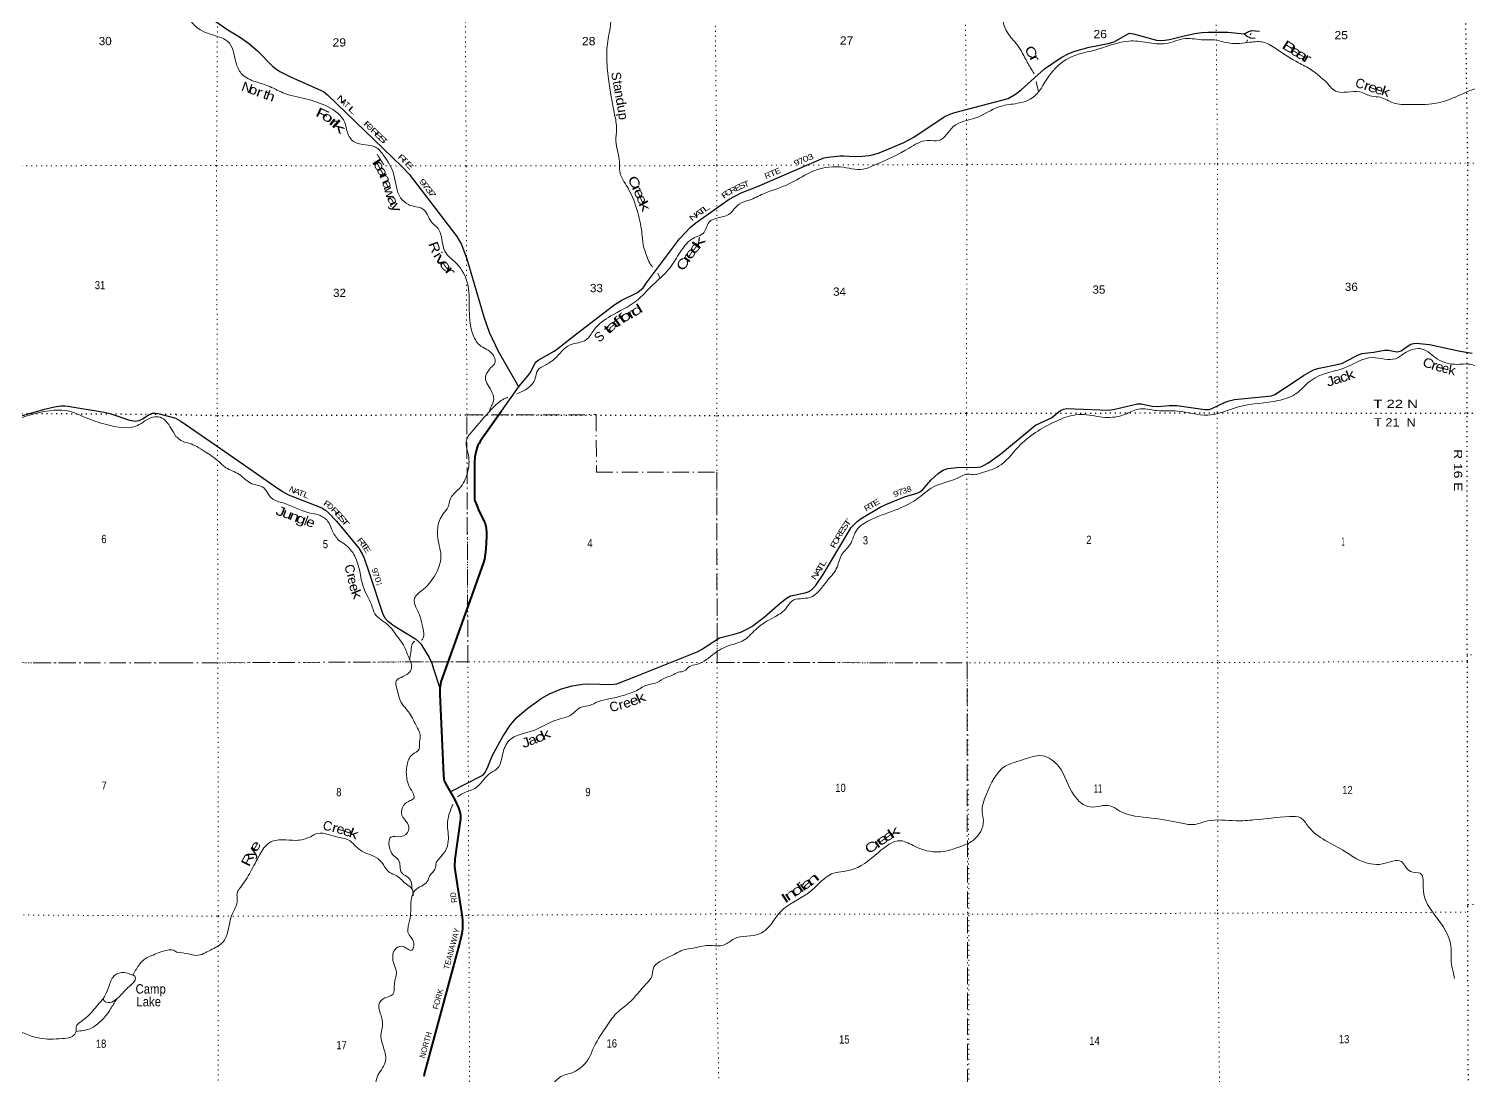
# Model space of a CAD drawing. Header units: feet. Extents: x -8 to 250644, y -192250 to 1368.
# Drawn here: x 28032 to 58582, y -70187 to -47975 of the extents above; entities that cross this region are included whole.
import ezdxf
from ezdxf.enums import TextEntityAlignment as Align

# ---------------------------------------------------------------- set-up
doc = ezdxf.new("R2010")
doc.units = ezdxf.units.FT
doc.header["$LTSCALE"] = 70
doc.linetypes.add('DOT_DASHED', pattern=[7.7, 5, -1.2, 0.3, -1.2])
doc.linetypes.add('DOTTED', pattern=[1.5, 0.3, -1.2])
for name, color, linetype, lineweight in [('26', 7, 'Continuous', 40), ('29', 7, 'Continuous', 25), ('39', 7, 'Continuous', 13), ('44', 7, 'DOT_DASHED', 13), ('6', 7, 'DOTTED', 25), ('7', 7, 'DOTTED', 13)]:
    doc.layers.add(name, color=color, linetype=linetype, lineweight=lineweight)
for name, color, linetype in [('27', 7, 'Continuous'), ('30', 7, 'Continuous'), ('41', 7, 'Continuous')]:
    doc.layers.add(name, color=color, linetype=linetype)

msp = doc.modelspace()

# ---------------------------------------------------------------- linework, layer by layer
at = {"layer": '26'}
for points in [[(38066.09, -56093.45), (37619.06, -56723.91), (37580.93, -56784.71), (37564.93, -56814.18), (37551.4, -56852.55), (37522.23, -56963.88), (37499.52, -57062.44), (37491.6, -57173.31), (37489.9, -57928.59), (37491.63, -57966.33), (37500.65, -57997.92), (37523.77, -58059.55), (37593.77, -58218.76), (37708.15, -58456.08), (37728.45, -58512.5), (37737.72, -58569.41), (37744.24, -58681.77), (37746.49, -58758.5), (37732.96, -59004.5), (37716.05, -59132.02), (37703.64, -59234.71), (37685.81, -59302.48), (37535.48, -59723.28)], [(37535.48, -59723.28), (36780.01, -61838.04), (36761.21, -61929.62), (36757.45, -61977.97), (36758.82, -62100.81), (36831.89, -63819.59), (36841.21, -63893.48), (36849.94, -63939.21), (36861.22, -63966.29), (36903.19, -64042.61), (37071.38, -64338.91), (37149.39, -64510.21), (37187.14, -64626.43), (37192.78, -64663.67), (37191.07, -64747.93), (37074.56, -65601.75), (37067.6, -65757.14), (37082.01, -65865.61), (37113.64, -66099.29), (37232.62, -66822.51), (37239.02, -66912.67), (37234.06, -67076.29), (37220.97, -67178.99), (37179.14, -67364.23), (36429.28, -70133.26), (36418, -70214.51)]]:
    msp.add_lwpolyline(points, dxfattribs=at)
at = {"layer": '29'}
for points in [[(31143.73, -47086.58), (31383.28, -47325.84), (31584.36, -47513.1), (31888.38, -47744.96), (32254.86, -47993.96), (32505.69, -48146.53), (32694.18, -48281.73), (32884.76, -48439.37), (33210.15, -48774.93), (33269.82, -48821.23), (33359, -48878.02), (33600.41, -48999.61), (34286.82, -49308.24), (34374.48, -49374.94), (35950.79, -50895.56), (36105.44, -51062.41), (37115.66, -52383.71), (37216.18, -52555.18), (37330.39, -52860.79), (37689.03, -54091.95), (37805.47, -54414.38), (37991.21, -54819.86), (38429.48, -55579.61)], [(38066.09, -56093.45), (38442.12, -55561.73), (38632.97, -55335.85), (38669.48, -55280.6), (38778.91, -55072.18), (38799.18, -55043.79), (38840.77, -55010.25), (39179.62, -54815.6), (39257.26, -54763.89), (39654.88, -54451.09), (40450.32, -53842.18), (40607.17, -53745.73), (40951.74, -53571.3), (41073.36, -53473.94), (41145, -53364.65), (41840.02, -52431.1), (42078.69, -52184), (42191.11, -52090.28), (42897.56, -51591.76), (43152.84, -51455.1), (43498.46, -51320.37), (44859.59, -50731.8), (44914.88, -50712.71), (44988.34, -50697.96), (45249.03, -50674.4), (45323.08, -50674.85), (45572.41, -50687.97), (45717.52, -50681.74), (45868.98, -50662.84), (45969.78, -50640.44), (46079.78, -50606.05), (46367.6, -50488.41), (46602.56, -50387.87), (46817.57, -50273.42), (47459.03, -49844.13), (47579.68, -49786.65), (47688.74, -49750.99), (48821.33, -49455.48), (48974.18, -49364.78), (49095.8, -49267.43), (49590.39, -48824.93), (49943.04, -48581.9), (50105.19, -48500.77), (50236.16, -48450.08), (50534.24, -48366), (50940.27, -48289.83), (51064.78, -48248.74), (51351.85, -48086.81), (51394.29, -48070.79), (51475.37, -48078.9), (51605.16, -48115.35), (51967.9, -48214.79), (52062.22, -48223.1), (52146.27, -48218.85), (52240.58, -48198.66), (52550.8, -48122.41), (52778.66, -48072.81), (52927.34, -48051.26), (53054.31, -48044.42), (53483.41, -48049.66), (53825.13, -48084.99)], [(53825.13, -48084.99), (53926.89, -48029.21), (53980.21, -48014.19), (54154.96, -48021.8)], [(53825.13, -48084.99), (53896.49, -48138.74), (53958.03, -48165.88), (54062.53, -48174.45)], [(54885.82, -55466.86), (55089.89, -55332.06), (55282.98, -55223.3), (55339.73, -55198.96), (55417.18, -55175.57), (55837.72, -55091.82), (55911.32, -55069.15), (55975.57, -55037.93), (56236.84, -54900.35), (56324.8, -54870.38), (56577.32, -54835.69), (56805.18, -54795.34), (56891.98, -54793.39), (57064.62, -54831.85), (57113.22, -54826.36), (57157.86, -54811.57), (57266.61, -54730.26), (57364.6, -54669.59), (57421.36, -54653.36), (57480.38, -54647.33), (57763.82, -54677.46), (58410, -54818.63), (58663.85, -54858.21)], [(36975.64, -64170.25), (37641.85, -63835.09), (37683.38, -63806.73), (37713.78, -63768.2), (37762.35, -63677.43), (37873.27, -63395.9), (38093.14, -62996.88), (38259.02, -62750.03), (38393.3, -62596.75), (38595.49, -62413.34), (38904.19, -62191.74), (39081.95, -62092.88), (39341.3, -61987.76), (39566.38, -61924.54), (39781.72, -61887.73), (39904.87, -61877.89), (40397.41, -61896.14), (40510.31, -61875.76), (40911.96, -61726.26), (42219.59, -61196.4), (42310.06, -61149.12), (42688.38, -60899.93), (43004.6, -60821.6), (43141.84, -60780.62), (43270.36, -60721.96), (43376.96, -60662.99), (43642.6, -60466.86), (43976.17, -60170.28), (44114.75, -60062.63), (44195.82, -60013.95), (44237.07, -60002.71), (44509.45, -59950.98), (44572.83, -59924.71), (44633.64, -59888.2), (44730.41, -59799.95), (44892.06, -59561.73), (45420.9, -58664.45), (45488.99, -58561.75), (45533.58, -58509.01), (45610.6, -58436), (45696.31, -58372.67), (46104.8, -58127.07), (46218.67, -58070.92), (46616.03, -57910.07), (46883.49, -57831.59), (46957.87, -57793.39), (47013.22, -57750.46), (47179.78, -57558.34), (47334.55, -57412.22), (47432.79, -57346.84), (47538.19, -57310.34), (47730.46, -57284.8), (48174.63, -57277.88), (48235.44, -57269.77), (48292.08, -57245.11), (48389.49, -57196.76), (48660.39, -56998.06), (49401.65, -56391.9), (49740.96, -56233.25), (49931.73, -56076.63), (49992.77, -56046.76), (50059.66, -56036.61), (50224.36, -56038.63), (50951.49, -56069.06), (51081.74, -56050.9), (51561.59, -55937.23), (51644.42, -55935.2), (51871.86, -55982.1), (51991.3, -55989.97), (52237.1, -55971.1), (52400.73, -55973.74), (52992.59, -56054.87), (53081.77, -56054.87), (53127.34, -56042.93), (53420.7, -55902.91), (53505.39, -55870.3), (53624.76, -55846.12), (54409.39, -55764.83), (54474.62, -55738.49), (54885.82, -55466.86)], [(31156.33, -56246.6), (30774.54, -56145.27), (30711.71, -56139.19), (30652.66, -56144.23), (30571.85, -56177.72), (30457.73, -56250.89), (30369.17, -56299.41), (30296.2, -56307.53), (30175.6, -56292.81), (29782.53, -56158.4), (29631.39, -56120.93), (28863.21, -55993.16), (28794.3, -55985.05), (28709.06, -55985.54), (28575.4, -56005.33), (28367.16, -56054.28), (27887.86, -56186.91)], [(31156.33, -56246.6), (31262.17, -56304.32), (32007.56, -56821.78), (32633.29, -57255.25), (33236.75, -57673.02), (33414.73, -57797.1), (33546.32, -57866.79), (34250.43, -58145.18), (34330.89, -58190.58), (34395.75, -58251.42), (34561.12, -58428.95), (35034.22, -58999.84), (35115.98, -59135.39), (35151.78, -59214.83), (35263.58, -59541.4), (35537.05, -60381.7), (35583.51, -60470.31), (35644.32, -60539.27), (35684.86, -60571.72), (35767.05, -60634.57), (36003.81, -60785.34), (36242.25, -60926.66), (36311.17, -60987.5), (36350.7, -61033.14), (36526.02, -61320.13), (36582.77, -61437.77), (36619.74, -61558.95), (36752.51, -61972.02)]]:
    msp.add_lwpolyline(points, dxfattribs=at)
at = {"layer": '39'}
for p, q in [((53896.85, -48210.92), (53873.15, -48265.8)), ((53978.45, -48072.07), (53954.94, -48102.52)), ((49409.36, -49092.96), (49461.08, -49309.72)), ((41385.5, -53162.49), (41423.51, -53262.88))]:
    msp.add_line(p, q, dxfattribs=at)
for points in [[(40572.73, -45821.2), (40507.44, -46194.3), (40447.51, -46559.3), (40509.38, -46778.43), (40522.63, -46951.56), (40389.66, -47232.46), (40329.22, -47522.93), (40379.24, -47776.39), (40335.4, -48139.26), (40297.96, -48556.47), (40335.48, -49043.66), (40465.39, -49798.12), (40507.69, -50099.97), (40493.36, -50361.92), (40562.4, -50748.19), (40592.8, -51076.3), (40713.05, -51295.03), (40940, -51813.15), (41041.9, -52295.88), (41080.1, -52585.67), (41178.69, -52877.06), (41252.05, -53007.48), (41277.04, -53030.42)], [(48305.33, -45802.83), (48501.58, -45949.98), (48586.39, -46285.78), (48641, -46621.79), (48740.12, -46991.73), (48711.98, -47592.18), (48721.88, -47866.05), (48801.67, -48054.84), (49014.84, -48321.27), (49222.61, -48682.41), (49368.8, -48929.68)], [(31138.25, -47372.61), (31315.01, -47548.67), (31477.87, -47817.46), (31700.63, -48013.33), (32082.03, -48151.7), (32253.74, -48241.17), (32427.85, -48685.12), (32542.2, -48924.03), (32800.94, -49083.39), (33103.58, -49184.04), (33426.67, -49332.89), (33906.65, -49462.53), (34374.79, -49626.49), (34737.4, -49964.41), (34793.14, -50169.48), (34939.48, -50375.95), (35179.45, -50438.75), (35389.13, -50485.65), (35555.31, -50649.68), (35781.64, -51077.16), (35921.81, -51561.64), (36087.85, -51705.52), (36192.78, -51743.07), (36394.47, -51800.1), (36579.53, -52076.8), (36717.36, -52216.85), (36828.62, -52594.76), (36918.46, -52781.47), (37029.87, -52883.43), (37306.23, -53266.26), (37380.78, -53872.04), (37451.09, -54445.62), (37595.63, -54684.33), (37878.82, -54885.82), (37930.26, -55050.64), (37834.47, -55174.17), (37725.43, -55422.67), (37796.85, -55565.19), (37883.81, -55921.12), (37842.03, -55993.92), (37811.75, -56091.79)], [(62296.89, -49205.67), (62016.19, -49146.83), (61809.5, -49184.01), (61311.22, -49026.3), (60672.76, -48978.32), (59971.64, -48892.5), (59696.7, -49017.26), (59230.91, -49199.73), (58752.13, -49247.34), (58364.64, -49399.06), (57876.55, -49559.53), (57335.19, -49581.38), (56992.76, -49549.5), (56714.14, -49428.54), (56536.84, -49405.59), (56278.56, -49314.71), (55767.12, -49296.07), (55552.34, -49090.08), (55424.79, -48982.18), (55250.75, -48846.41), (54977.97, -48695.2), (54533.24, -48420.29), (54240.28, -48261.17), (53950.4, -48261.14), (53527.8, -48282.18), (53195.18, -48211.95), (52967.7, -48211.5), (52575.21, -48183.21), (52167.02, -48288.75), (51766.3, -48268.11), (51377.56, -48234.53), (50740.67, -48403.46), (50103.75, -48597.8), (49679.58, -48981.41), (49322.41, -49449.16), (48966.88, -49564.41), (48627.13, -49631.2), (48129.48, -49866.26), (47653.64, -50050.82), (47355.67, -50342.93), (47100.03, -50344.68), (46716.65, -50508.46), (45988.33, -50865.97), (45737.3, -50954.31), (45261.9, -50907.22), (44616.51, -51024.46), (44163.22, -51269.29), (43623.13, -51478.46), (43322.07, -51611.46), (43111.27, -51695.49), (42883.28, -51916.61), (42471.72, -52080.59), (42342.47, -52317.14), (42196.03, -52392.68), (42073.69, -52459.99), (41830.13, -52759.78), (41604.9, -53091.67), (41282.91, -53404.08), (40922.92, -53753.01), (40383.57, -54070.95), (40023.25, -54371.54), (39861.59, -54578.1), (39524.11, -54683.15), (39187.94, -54981.56), (38989.56, -55115.87), (38829.3, -55231.78), (38774.19, -55417.47), (38393.52, -55726.53)], [(62074.55, -56397.23), (61791.05, -56256.06), (61504.05, -56109.16), (61058.72, -56041.72), (60715.47, -55888.98), (60340.41, -55794.88), (60018.29, -55791.05), (59625.85, -55805.83), (59300.27, -55586.5), (59045.6, -55435.17), (58923.97, -55309.11), (58695.17, -55113.28), (58350.83, -55097.52), (57933.39, -54987.59), (57603.81, -54772.32), (57252.04, -54847.25), (57039.54, -54977.63), (56554.24, -54954.78), (55954.68, -55173.09), (55578.58, -55283.22), (55204.96, -55469.64), (55084.96, -55585.28), (54898.79, -55739.64), (54549.38, -55866.93), (53734.96, -55993.39), (53477.85, -56075.73), (53055.98, -56173.46), (52415.05, -56089.08), (51976.15, -56080.01), (51581.38, -56048.49), (51294.28, -56161.25), (50869.94, -56222.58), (50436.74, -56163.11), (50187.24, -56180.94), (49809.69, -56314.47), (49034.26, -56849.55), (48616.32, -57261.33), (48363.4, -57367.81), (48188.64, -57423.39), (48108.23, -57440.06), (47973.27, -57426.89), (47742.36, -57513.08), (47232.31, -57699.88), (46877.76, -57960.15), (46340.03, -58221.67), (45771.99, -58465.28), (45621.84, -58587.17), (45459.06, -58926.68), (45283.37, -59141.4), (45170.65, -59440.29), (44973.08, -59695.45), (44609.08, -60046.42), (44229.13, -60121.55), (44089.38, -60293.72), (43848.97, -60464.57), (43484.21, -60702.75), (43228.14, -60940.18), (42766.35, -61118.6), (42415.72, -61362.72), (42207.07, -61466.88), (42054.39, -61512.25), (41944.3, -61605.66), (41817.66, -61632.72), (41687.26, -61698.07), (41556.73, -61745.3), (41368.21, -61849.32), (41090.95, -61929.78), (40972.66, -62001.1), (40651.41, -62124.16), (40345.95, -62200.79), (40104.78, -62258.85), (39942.24, -62336.51), (39761.31, -62372), (39565.05, -62522.4), (39195.58, -62659.9), (38742.06, -62870.49), (38226.13, -63081.51), (38087.24, -63380.57), (37992.48, -63655.17), (37838.24, -63769.03), (37694.22, -63904.97), (37556.38, -64061.02), (37303.54, -64179.59), (37133.08, -64275.43), (37132.37, -64275.96)], [(38198.11, -55797), (38112.7, -55832.93), (37906.45, -55995.49), (37480.9, -56471.77), (37313.65, -56744.85), (37361.87, -57028.53), (37342.23, -57399.29), (37167.37, -57736.88), (36971.62, -57963.82), (36934.45, -58123.2), (36826.76, -58273), (36709.99, -58567.89), (36711.5, -58791.46), (36778.68, -59199.89), (36696.07, -59486.49), (36400.78, -59877.27), (36218.86, -60063.84), (36303.49, -60373.45), (36400.4, -60713.2), (36403.68, -60900.5), (36365.12, -60957.66)], [(18999.1, -61168.68), (19266.59, -60942.91), (19457.65, -60769.56), (19950.66, -60600.02), (20707.05, -60116.1), (21272.33, -59763.22), (21877.9, -59430.46), (22277.82, -58815.86), (22696.29, -58581.92), (23036.32, -58424.58), (23432.75, -58291.37), (23750.9, -58365.68), (24151.54, -58401.66), (24403, -58242.36), (24704.65, -57975.37), (25043.75, -57759.88), (25107.9, -57530.64), (25398.29, -57166.09), (25740.28, -56920.87), (26201.03, -56734.5), (26551.18, -56619.45), (26826.31, -56606.82), (27654.02, -56324.62), (28461, -56082.36), (28895.84, -56094.15), (29234.18, -56226.85), (29679.24, -56375.6), (30336.45, -56395.92), (30665.47, -56219.83), (30817.6, -56221.7), (31048.21, -56449.18), (31155.76, -56627.55)], [(31155.76, -56627.55), (31308.71, -56737.81), (31431.74, -56773.22), (31597.28, -56842.58), (31777.18, -56952.13), (32042.19, -57143.67), (32216.31, -57291.53), (32486.97, -57426.64), (32768.17, -57632.18), (32988.02, -57695.12), (33188.97, -57941.49), (33431.21, -58040.54), (33984.2, -58250.25), (34185.81, -58295.19), (34373.88, -58422.81), (34473.88, -58623.55), (34608.11, -58826.07), (34727.44, -58909.85), (34950.63, -59168.15), (35158.84, -59891.86), (35248.66, -60076.55), (35303.83, -60197.03), (35379.64, -60393.91), (35661.06, -60631.67), (35862.09, -60888.11), (35977.89, -61044.43), (36080.17, -61285.44)], [(36221.84, -60975.3), (36202.95, -60986.48), (36140.09, -61216.54), (36105.64, -61369.94)], [(36080.17, -61285.44), (36154.36, -61540.74), (36086.71, -61658.03), (35824.2, -61835.08), (35843.33, -61984), (35948.1, -62295.49), (36090.2, -62471.77), (36251.19, -62760.72), (36341.46, -63011.88), (36322.18, -63136.9), (36316.98, -63261.82), (36170.85, -63383.68), (36059.57, -63597.96), (36057.59, -63900.11), (36135.51, -64111.08), (36203.3, -64312.04), (36090.99, -64373.24), (35963.03, -64503.03), (35948.03, -64666.29), (36067.96, -64838.69), (36091.14, -64991.62), (35930.96, -65119.62), (35713.67, -65137.23), (35697.27, -65391.14), (35780.73, -65527.53), (35879.98, -65617.49), (35946.25, -65890.98), (36053.45, -65966.78), (36146.83, -66082.97), (36160.68, -66222.51)], [(36573.3, -72915.57), (36733.8, -72804.57), (36867.45, -72624.38), (37166.69, -72519.6), (37472.09, -72136.8), (37608.02, -71994.87), (37881.83, -71702.93), (37967.67, -71595.58), (38083.59, -71471.92), (38169.23, -71336.37), (38451.37, -71084.66), (38786.82, -70679.5), (39131.19, -70403.19), (39293.12, -70236.91), (39578.23, -70126.18), (39940.29, -69787.3), (40005.67, -69631.76), (40264.4, -69192.88), (40507.81, -68870.94), (40768.02, -68651.61), (41141.69, -68242.15), (41255.42, -68092.32), (41280.52, -67933.02), (41651.1, -67662.57), (41948.07, -67521.54), (42131.05, -67490.07), (42452.75, -67433.47), (42792.86, -67419.05), (42999.35, -67292.74), (43542.15, -67186.28), (43726.44, -67052.07), (43975.86, -66726.06), (44647.12, -66266.22), (45071.51, -65914.83), (45463.5, -65833.58), (46062.88, -65460.85), (46534.25, -65209.85), (46843.06, -65330.6), (47095.3, -65421.52), (47339.06, -65448.04), (47751.09, -65352.55), (48080.17, -65197.2), (48292.75, -64780.8), (48267.44, -64609.76), (48355.42, -64224.43), (48756.02, -63629.48), (49103.4, -63500.19), (49543.62, -63406.52), (49891.4, -63633.76), (50219.67, -64249.88), (50557.48, -64491.29), (50982.07, -64468.22), (51174.01, -64571.64), (51857.49, -64728.09), (52472.17, -64832.63), (52740.14, -64867.04), (53051.64, -64790.37), (53651.5, -64786.25), (54033.85, -64767.5), (54788.25, -64695.84), (55028.01, -64726.42), (55180.15, -64898.6), (55966.85, -65435.03), (56251.89, -65612.34), (56512.16, -65699.18), (56765.82, -65701.46), (57164.07, -65652.4), (57356.71, -65860.55), (57562.32, -65901.44), (57631.21, -66265.55), (57890.53, -66807.62), (58212.87, -67439.9), (58236.01, -67884.89), (58260.86, -67987.45), (58294.07, -68136.27)], [(37032.46, -64432.19), (37029.51, -64439.3), (36917.51, -64844.93), (36936.13, -65217.45), (36873.09, -65421.32), (36783.31, -65540.78), (36675.51, -65674.46)], [(21960.39, -64852.63), (21940.52, -65092.34), (22053.73, -65523.3), (22356.19, -65970.24), (22803.39, -66235.81), (23069.56, -66644.51), (23183.07, -67343.36), (23177.32, -67607.22), (23251.9, -67691.77), (23499.57, -67743.97), (23688.96, -67888.86), (23888.56, -68166.68), (24293.29, -68257.04), (24762.37, -68286.93), (25372.49, -68433.55), (25918.24, -68618.48), (26377.56, -68924.32), (26595.19, -69117.54), (26863.02, -69203.96), (27458.94, -69239.81), (27873.67, -69273.76), (27986.45, -69318), (28268.37, -69400.39), (28485.81, -69424.41), (28741.45, -69408.12), (28924.61, -69381.81), (29023.15, -69289.09), (29035.19, -69250.81)], [(31167.25, -67576.1), (31418.48, -67612.09), (31591.82, -67643.12), (31884.97, -67532.34), (32143.56, -67371.43), (32258.69, -67130.94), (32352.78, -66755.64), (32455.81, -66511.21), (32458.4, -66299.69), (32524.16, -66200.54), (32737.33, -65870.75), (32934.14, -65504.81), (33137.76, -65251.63), (33411.11, -65189.32), (33699.06, -65201.44), (34010.56, -65124.77), (34159.04, -65053.25), (34382.64, -65075.88), (34590.38, -65134.88), (34850.6, -65213.66), (34976.22, -65333.65), (35184.49, -65471.21), (35345.96, -65534.55), (35513.9, -65660.3), (35690.53, -65882.66), (35825.85, -65948.2), (35993.86, -66086.03), (36103.15, -66171.9), (36176.16, -66251.96), (36186.72, -66324.41), (36188.2, -66376.23)], [(36675.51, -65674.46), (36650.3, -65815.64), (36546.53, -65949.29), (36488.98, -66072.56), (36232.58, -66259.63), (36138.42, -66624.86), (36131.53, -66796.12), (36086.76, -67022.03), (36079.56, -67148.98), (36205.97, -67385.79), (36162.68, -67533.13), (35948.74, -67450), (35802.28, -67523.53), (35776.06, -67813.76), (35835.8, -68014.78), (35791.07, -68246.72), (35756.36, -68472.56), (35589.78, -68546.22), (35461.96, -68696.16), (35499.5, -68889.27), (35537.46, -69144.82), (35508.27, -69294.07), (35562.72, -69605.91), (35597.03, -69915.87), (35515.53, -70069.52), (35424.03, -70231.29), (35377.06, -70431.02), (35217.39, -70633.55), (35008.81, -70747.78), (34966.02, -70969.65), (35071.66, -71111.93), (35216.77, -71137.12), (35360.12, -71200.59), (35337.33, -71402.18), (35228.28, -71648.67), (35176.33, -71705.42), (35201.82, -71902.65), (35206.96, -72067.78), (35199.47, -72150.42), (35152.41, -72336.05), (35102.48, -72394.81), (34992.45, -72496.28)], [(30237.7, -68065.63), (30366.31, -67856.07), (30440.69, -67763.36), (30668.03, -67636.31), (30973.9, -67531.36), (31100.72, -67531.28), (31167.25, -67576.1)], [(30239.09, -68065.28), (30052.44, -68009.36), (29859.24, -68061.86), (29744.72, -68269.41), (29650.35, -68489.02), (29614.22, -68581.7), (29678.7, -68636.04), (29827.64, -68617.81), (29994.57, -68474.68), (30187.61, -68279.17), (30296.15, -68124), (30283.77, -68085.9), (30237.7, -68065.63)], [(29034.92, -69251.67), (29047.14, -69138.01), (29155.74, -69037.22), (29387.01, -68827.59), (29497.58, -68692.56), (29623.9, -68554.69)], [(29033.65, -69255.7), (29341.11, -69194.2), (29542.27, -69055.08), (29735.28, -68829.36), (29857.85, -68631.88), (29914.88, -68547.81)]]:
    msp.add_spline(points, degree=3, dxfattribs=at)
at = {"layer": '44'}
for points in [[(31163.47, -61435.69), (37128.41, -61409.52), (37350.84, -61409.52), (37327.81, -56168.19), (40076.61, -56165.46), (40077.82, -57387.42), (42632.44, -57387.82), (42641.61, -61425.62), (47948.03, -61433.44), (47972.6, -87987.38), (57011.6, -87845.89), (57024.72, -91615.15)], [(0, -77205.24), (592.44, -77200.53), (569.13, -71898.92), (3194.89, -71927.24), (3226.19, -74550.71), (4526.11, -74535.2), (4494.98, -71926.24), (11156.02, -71988.32), (11130.16, -66697.67), (21665.02, -66730.74), (21658.28, -61419.61), (31163.47, -61435.69)]]:
    msp.add_lwpolyline(points, dxfattribs=at)
at = {"layer": '6'}
for points in [[(58588.83, -87908.32), (58577.23, -82620.95), (58586.52, -82506.07), (58581.69, -77327.42), (58582.83, -77198.5), (58576.25, -72058.13), (58591.05, -71864.66), (58572.4, -66726.39), (58573.44, -66581.35), (58568.6, -61400.69), (58563.63, -61261.74), (58557.13, -56133.45), (58573.56, -50823.73), (58504.99, -45776.07)], [(31156.22, -56165.02), (26957.29, -56139.79), (21679.04, -56181.69), (16388.65, -56169.22), (11082.21, -56201.07), (5771.72, -56220.83), (495.43, -56214.39), (0, -56187.16)], [(31156.22, -56165.02), (32033.66, -56180.91), (37327.81, -56168.19), (42654.47, -56184.41), (47934.35, -56136.01), (53256.75, -56125.59), (58557.14, -56135.47), (62312.58, -56170.1)]]:
    msp.add_lwpolyline(points, dxfattribs=at)
at = {"layer": '7'}
for p, q in [((35605.79, -50884.15), (35937.32, -50884.77)), ((62326.66, -61288.73), (58563.63, -61261.74)), ((58571.3, -66563.24), (62341.16, -66561.01))]:
    msp.add_line(p, q, dxfattribs=at)
for points in [[(37327.72, -87996.13), (37392.53, -82696.15), (37407.05, -77402.55), (37397.45, -72113.14), (37371.53, -66791.62), (37352.38, -61409.17), (37327.8, -56158.6), (37316.31, -50887.34), (37287.82, -45820.96)], [(42580.24, -45811.63), (42634.69, -50876.95), (42634.32, -56180.52), (42641.61, -61425.62), (42607.25, -66763.67), (42711.67, -72082.64), (42727.61, -77416.31), (42683.04, -82732.27), (42654.36, -88017.91)], [(47972.6, -87987.38), (47978.01, -82700.87), (47980.3, -77372.11), (47976.86, -72062.3), (47986.03, -66761.09), (47948.03, -61433.44), (47934.35, -56136.01), (47940.9, -50854.55), (47893.78, -45801)], [(53214.39, -45789.13), (53261.31, -50846.16), (53254.74, -56125.61), (53266.43, -61427.08), (53264.16, -66746.78), (53322.17, -72049.95), (53333.89, -77355.45), (53311.53, -82681.33), (53282.89, -87904.26)], [(32048.15, -45828.98), (32015.91, -50877.46), (32033.66, -56180.91), (32046.83, -61433.59), (32049.19, -66812.11), (32054.74, -72097.52), (32078.42, -77384.81), (32079.61, -81179.11)], [(31148.95, -50877.82), (26931.35, -50882.75), (21640.98, -50882.36), (16366.72, -50892.03), (11068.32, -50923.87), (5779.96, -50919.45), (477.52, -50863.9), (0, -50867.17)], [(31148.95, -50877.82), (32015.91, -50877.46), (35287.02, -50883.56)], [(36129.96, -50885.13), (37316.31, -50887.34), (42630.67, -50878.99), (44241.14, -50869.14)], [(44470.4, -50867.74), (47940.9, -50854.55), (53257.25, -50842.16), (58573.56, -50823.73), (62297.96, -50858.41)], [(0, -61390.95), (581.74, -61443.19), (5849.97, -61443.6), (11104.13, -61468.19), (16376.38, -61460.53), (21658.28, -61419.61), (26910.8, -61431.13), (31163.47, -61435.69)], [(58568.6, -61400.69), (53266.43, -61427.08), (47948.03, -61433.44), (42641.61, -61425.62), (37352.38, -61409.17), (32047.98, -61432.45), (31163.47, -61435.69)], [(0, -66753.13), (615.81, -66772.75), (5873.96, -66761.07), (11130.16, -66697.67), (16464.55, -66716.37), (21665.02, -66730.74), (26971.06, -66778.79), (31170.86, -66806.37)], [(31170.86, -66806.37), (32049.19, -66812.11), (37347.39, -66793.8), (42607.25, -66763.67), (47949.91, -66771.24), (53264.16, -66746.78), (58572.4, -66726.39)]]:
    msp.add_lwpolyline(points, dxfattribs=at)

# ---------------------------------------------------------------- texts
at = {"layer": '27', "width": 0.9}
msp.add_text('RD', height=120, rotation=99.342, dxfattribs=at).set_placement((37125.78, -66516.91))
at = {"layer": '27'}
for s, p in [('TEANAWAY', (36947.39, -67952.24)), ('FORK', (36717.44, -68801.35)), ('NORTH', (36437.26, -69835.98))]:
    msp.add_text(s, height=120, rotation=74.848, dxfattribs=at).set_placement(p)
at = {"layer": '30'}
for s, rotation, width, p in [('N', 316.03, 1.65, (34625.66, -49518.52)), ('L', 316.03, 2.05, (34859.2, -49745.27)), ('F', 316.03, 1.9, (35186.95, -50059.9)), ('R', 316.03, 1.65, (35337.83, -50206.99)), ('E', 316.03, 1.8, (35419.83, -50286.1)), ('S', 316.03, 1.8, (35498.07, -50361.58)), ('R', 316.03, 1.65, (35920.9, -50769.46)), ('7', 23.384, 1.35, (44446.24, -50834.27)), ('0', 23.384, 1.45, (44542.54, -50789.06)), ('3', 23.384, 1.35, (44646.24, -50748.35)), ('E', 312.827, 1.75, (36063.58, -50913.82)), ('T', 23.384, 1.35, (43843.62, -51094.85)), ('E', 23.384, 1.2, (43949.92, -51048.9)), ('9', 23.384, 1.35, (44355.14, -50868.97)), ('9', 307.4, 1.8, (36353, -51270.95)), ('7', 307.4, 1.75, (36418.74, -51356.93)), ('3', 307.4, 1.75, (36480.64, -51437.09)), ('E', 28.162, 1.3, (43107.48, -51398.4)), ('S', 25.297, 1.25, (43194.4, -51356.91)), ('T', 21.297, 1.3, (43281.61, -51325.85)), ('R', 23.384, 1.1, (43736.89, -51141)), ('7', 307.4, 1.75, (36544.62, -51517.27)), ('F', 35.209, 1.6, (42843.94, -51543.57)), ('O', 35.209, 1.3, (42918.74, -51493.77)), ('R', 30.162, 1.25, (43005.09, -51448.66)), ('N', 39.817, 1.5, (42175.58, -52009.34)), ('A', 35.209, 1.55, (42269.6, -51948.49)), ('T', 35.209, 1.7, (42349.62, -51892.75)), ('L', 35.209, 1.7, (42441.92, -51827.61)), ('N', 332.094, 1.2, (33603.13, -57814.15)), ('A', 338.427, 1.2, (33705.53, -57855.81)), ('7', 22.038, 1.3, (46556.07, -57861.27)), ('3', 16.353, 1.15, (46634.73, -57835.54)), ('8', 16.353, 1.15, (46730.79, -57804.93)), ('T', 338.427, 1.3, (33792.7, -57888.93)), ('L', 338.427, 1.3, (33897.75, -57930.47)), ('F', 327.566, 1.5, (34332.54, -58112.03)), ('T', 31.016, 1.55, (45956.77, -58133.56)), ('E', 31.016, 1.35, (46051.88, -58078.04)), ('9', 22.038, 1.3, (46459.86, -57897.77)), ('R', 313.969, 1.65, (34496.77, -58257.25)), ('E', 312.969, 1.75, (34578.25, -58342.03)), ('S', 309.649, 1.65, (34638.98, -58410.9)), ('T', 309.649, 1.85, (34707.27, -58492.52)), ('R', 31.016, 1.25, (45865.37, -58189.35)), ('E', 58.486, 1.4, (45339.43, -58661.25)), ('S', 56.456, 1.45, (45396.01, -58575.33)), ('T', 53.787, 1.7, (45456.57, -58491.92)), ('R', 309.649, 1.5, (35042.76, -58900.43)), ('T', 307.649, 1.75, (35109.43, -58981.71)), ('E', 301.097, 1.35, (35160, -59061.04)), ('F', 59.486, 1.45, (45167.66, -58953.77)), ('O', 59.486, 1.2, (45216.99, -58872.55)), ('R', 59.486, 1.25, (45276.03, -58768.26)), ('9', 288.898, 1.2, (35321.29, -59493.85)), ('7', 288.027, 1.2, (35346.93, -59584.3)), ('N', 55.84, 1.35, (44768.2, -59619.36)), ('A', 55.84, 1.5, (44833.5, -59519.01)), ('T', 59.486, 1.55, (44880.99, -59442.65)), ('L', 59.486, 1.55, (44938.36, -59345.32)), ('0', 288.027, 1.3, (35386.32, -59688.49)), ('1', 288.027, 0.45, (35414.87, -59780.1))]:
    msp.add_text(s, height=120, rotation=rotation, dxfattribs=dict(at, width=width)).set_placement(p, align=Align.CENTER)
for s, rotation, p in [('A', 316.03, (34675.71, -49570.85)), ('T', 316.03, (34742.76, -49632.95)), ('O', 316.03, (35229.04, -50102.05)), ('T', 316.03, (35536.64, -50396.35)), ('T', 316.03, (35963.27, -50805.98)), ('O', 313.832, (34387.41, -58153.22))]:
    msp.add_text(s, height=120, rotation=rotation, dxfattribs=at).set_placement(p, align=Align.CENTER)
at = {"layer": '41'}
for s, rotation, width, p in [('B', 328.18, 1.65, (54731.74, -48448.36)), ('C', 299.757, 1.3, (49217.51, -48512.29)), ('r', 299.757, 1.65, (49298.21, -48643.13)), ('e', 328.376, 1.55, (54874.85, -48537.58)), ('a', 328.376, 1.65, (55002.23, -48614.42)), ('r', 331.367, 1.6, (55124.3, -48684.15)), ('N', 340.132, 1.15, (32631.59, -49313.41)), ('r', 340.714, 1.3, (56405.16, -49274.25)), ('e', 338.716, 1.25, (56524.22, -49313.84)), ('k', 341.562, 1.3, (56800.79, -49396.81)), ('o', 341.869, 1.15, (32769.14, -49364.1)), ('r', 341.338, 1.3, (32899.09, -49414.61)), ('t', 339.484, 1.1, (33024.12, -49457.88)), ('h', 340.484, 1.25, (33128.25, -49497.73)), ('n', 279.69, 1.05, (40473.52, -49376.8)), ('d', 279.85, 1.15, (40500.58, -49533.18)), ('e', 341.779, 1.15, (56662.67, -49357.8)), ('F', 334.961, 1.65, (34220.42, -49870.58)), ('o', 328.641, 1.5, (34325.5, -49931.8)), ('u', 279.85, 1.1, (40527.56, -49688.47)), ('r', 322.127, 1.95, (34451.24, -50031.71)), ('k', 317.289, 2.2, (34548.04, -50124.9)), ('T', 301.864, 1.75, (35335.27, -50849.6)), ('e', 298.147, 1.45, (35385.46, -50926.95)), ('a', 294.943, 1.45, (35451.71, -51050.88)), ('n', 294.943, 1.45, (35513.73, -51188.47)), ('a', 288.806, 1.25, (35554.78, -51314.48)), ('C', 300.313, 1.35, (40796.87, -51278.9)), ('r', 295.672, 1.5, (40854.63, -51401.08)), ('w', 285.312, 1.2, (35599.82, -51482.36)), ('a', 294.891, 1.45, (35672.02, -51660.51)), ('e', 295.672, 1.35, (40902.5, -51510.17)), ('e', 293.513, 1.3, (40956.02, -51634.23)), ('k', 297.777, 1.6, (41013.25, -51782.06)), ('y', 291.977, 1.35, (35737.42, -51800.97)), ('R', 290.323, 1.25, (36552.09, -52648.84)), ('e', 52.019, 1.75, (42240.94, -52677.97)), ('k', 52.889, 1.95, (42325.66, -52571.52)), ('i', 299.324, 1.25, (36627.4, -52819.55)), ('v', 304.746, 1.75, (36707.31, -52941.82)), ('C', 59.137, 1.35, (41996.91, -53019.19)), ('r', 56.997, 1.75, (42077.48, -52892.65)), ('e', 55.932, 1.6, (42149.09, -52794.92)), ('e', 306.329, 1.7, (36801.12, -53056.85)), ('r', 308.968, 2, (36901.55, -53174.95)), ('f', 37.423, 2, (40582.86, -54274.78)), ('f', 37.423, 2, (40679.8, -54205.43)), ('o', 33.534, 1.6, (40743.92, -54163.9)), ('r', 31.02, 1.7, (40862.72, -54104.12)), ('d', 31.02, 1.7, (40979.65, -54034.42)), ('t', 41.861, 1.85, (40383.81, -54425.76)), ('a', 39.758, 1.9, (40460.99, -54358.2)), ('C', 337.18, 1.15, (57695.46, -55162.99)), ('k', 19.54, 1.35, (56112.55, -55412.17)), ('r', 343.298, 1.25, (57835.08, -55212.49)), ('e', 343.298, 1.1, (57948.71, -55244.99)), ('k', 350.138, 1.1, (58220.76, -55318.15)), ('J', 16.505, 1.25, (55683.43, -55548.86)), ('a', 16.505, 1.2, (55823.82, -55502.59)), ('c', 16.136, 1.25, (55966.69, -55459.23)), ('J', 338.325, 1.4, (33340.05, -58309.23)), ('u', 339.012, 1.35, (33487.13, -58361.89)), ('n', 339.012, 1.35, (33635.77, -58418.91)), ('g', 339.452, 1.35, (33779.45, -58472.53)), ('e', 339.044, 1.2, (33981.08, -58540.8)), ('r', 286.557, 1.25, (34796.31, -59610.71)), ('e', 285.51, 1.1, (34847.83, -59860.63)), ('k', 291.568, 1.4, (34898.99, -60012.63)), ('r', 14.224, 1.2, (40623.07, -62417.29)), ('e', 16.703, 1.1, (40753.86, -62377.03)), ('e', 20.377, 1.2, (40908.74, -62323.71)), ('k', 23.372, 1.45, (41057.24, -62266.61)), ('k', 24.988, 1.5, (39037.48, -63041.72)), ('J', 17.566, 1.3, (38608.8, -63217.24)), ('a', 17.566, 1.25, (38748.53, -63161.92)), ('c', 24.988, 1.5, (38908.99, -63101.61)), ('r', 343.957, 1.25, (34503.97, -65027.35)), ('e', 343.957, 1.1, (34624.88, -65058.5)), ('e', 340.858, 1.2, (34765.8, -65104.54)), ('k', 339.305, 1.4, (34895.62, -65152.43)), ('e', 34.941, 1.65, (46323.89, -65182.79)), ('k', 35.055, 1.85, (46442.94, -65107.79)), ('y', 62.166, 1.5, (32846.87, -65498.75)), ('e', 59.942, 1.5, (32918.3, -65372.45)), ('C', 31.843, 1.35, (45961.94, -65427.87)), ('r', 36.174, 1.9, (46104.87, -65333.97)), ('e', 36.174, 1.7, (46204.87, -65262.53)), ('R', 62.727, 1.4, (32764.23, -65656.46)), ('n', 38.97, 1.9, (44726.47, -66103.97)), ('n', 33.252, 1.7, (44247.94, -66431.49)), ('d', 33.295, 1.8, (44389.78, -66337.52)), ('i', 35.134, 1.5, (44503.01, -66260.49)), ('a', 35.134, 1.75, (44598.29, -66196.65)), ('I', 33.252, 1.85, (44131.54, -66512.49))]:
    msp.add_text(s, height=200, rotation=rotation, dxfattribs=dict(at, width=width)).set_placement(p, align=Align.CENTER)
for s, rotation, p in [('S', 277.811, (40404.29, -48993.61)), ('t', 279.69, (40431.76, -49132.16)), ('a', 279.69, (40449.69, -49237.19)), ('C', 344.387, (56261.97, -49232.28)), ('p', 278.606, (40553.26, -49844.15)), ('S', 41.861, (40206.79, -54583.6)), ('e', 347.194, (58081.03, -55278.98)), ('l', 339.452, (33884.27, -58511.82)), ('C', 283.218, (34751.55, -59461.95)), ('e', 281.557, (34808.71, -59707.48)), ('C', 13.942, (40477.46, -62457.19)), ('C', 344.294, (34346.86, -64989))]:
    msp.add_text(s, height=200, rotation=rotation, dxfattribs=at).set_placement(p, align=Align.CENTER)
at = {"layer": '41', "width": 0.9}
for s, p in [('Camp', (30297.58, -68454.19)), ('Lake', (30315.91, -68724.68))]:
    msp.add_text(s, height=200, dxfattribs=at).set_placement(p)
at = {"layer": '6'}
for s, rotation, width, p in [('T 22 N', 359.893, 1.35, (56567.78, -56023.09)), ('T 21  N', 359.893, 1.15, (56585.4, -56416.04)), ('R 16 E', 270.073, 1.25, (58278.5, -56899.7))]:
    msp.add_text(s, height=175, rotation=rotation, dxfattribs=dict(at, width=width)).set_placement(p)
at = {"layer": '7'}
for s, width, p in [('30', 1.05, (29517.34, -48322.93)), ('29', 1.1, (34478.56, -48351.23)), ('28', 1.1, (39772.06, -48323.35)), ('27', 1.1, (45245.71, -48310.64)), ('26', 1.1, (50628.3, -48175.23)), ('25', 1.1, (55744, -48196.52)), ('31', 0.85, (29433.09, -53502.69)), ('33', 1.05, (39942.83, -53565.48)), ('35', 1.05, (50607.55, -53598.08)), ('36', 1.05, (55964.9, -53538.78)), ('32', 1.05, (34489.51, -53667.23)), ('34', 1.05, (45102, -53641.38)), ('6', 0.85, (29571.17, -58891.6)), ('5', 0.85, (34272.17, -59000.92)), ('4', 0.85, (39885.77, -58982.93)), ('3', 0.85, (45734.27, -58919.93)), ('2', 0.85, (50475.69, -58909.75)), ('1', 0.4, (55893.39, -58947.19)), ('7', 0.85, (29575.53, -64128.87)), ('8', 0.85, (34557.97, -64264.02)), ('9', 0.85, (39843.46, -64264)), ('10', 0.85, (45149.21, -64175.24)), ('11', 0.65, (50638.03, -64186.44)), ('12', 0.85, (55908.3, -64221.01)), ('15', 0.85, (45229.86, -69514.83)), ('13', 0.85, (55837.05, -69508.18)), ('18', 0.85, (29455.41, -69604.52)), ('17', 0.85, (34559.69, -69633.92)), ('16', 0.85, (40294.53, -69598.63)), ('14', 0.85, (50539.98, -69545.78))]:
    msp.add_text(s, height=175, dxfattribs=dict(at, width=width)).set_placement(p)

doc.saveas('drawing.dxf')
